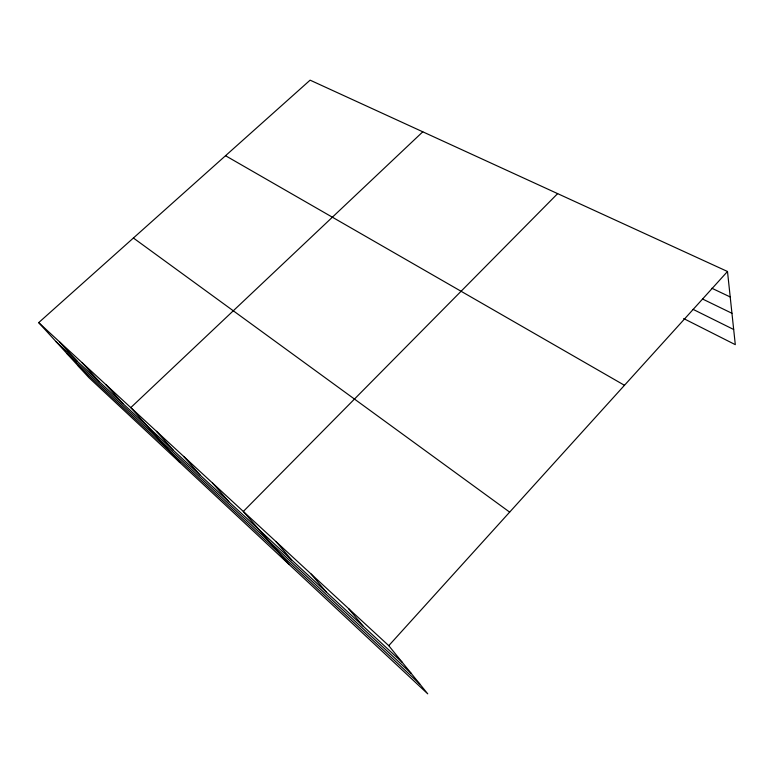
<?xml version="1.0" encoding="UTF-8"?>
<svg xmlns="http://www.w3.org/2000/svg" width="774" height="774" viewBox="0 0 774 774"><rect width="100%" height="100%" fill="white"/><g stroke="black" fill="none" stroke-linecap="round" stroke-linejoin="round"><path stroke-width="1.16" d="M388.761 645.671L727.492 271.49L310.113 80.157L38.7 322.623L88.768 377.509L427.741 693.843L388.761 645.671L38.7 322.623M557.638 193.626L243.317 511.45L289.186 564.546M422.788 131.812L130.787 407.608L179.781 462.446M711.877 288.257L730.211 296.955M702.628 299.054L731.952 313.286M693.098 309.377L733.684 329.492M683.665 318.559L735.3 344.653L727.492 271.49M225.534 155.719L624.473 385.297M133.399 238.024L509.66 512.117M55.922 341.508L402.422 662.554M67.077 353.737L411.12 673.312M78.242 365.976L419.731 683.935M59.869 342.156L77.071 361.1M82.208 362.774L99.353 381.746M105.806 384.552L122.873 403.535M156.464 431.302L173.241 450.207M183.68 456.418L200.243 475.226M212.579 483.082L228.872 501.746M276.086 541.694L291.624 559.892M311.08 573.989L326.115 591.849M348.552 608.567L362.958 625.992"/></g></svg>
